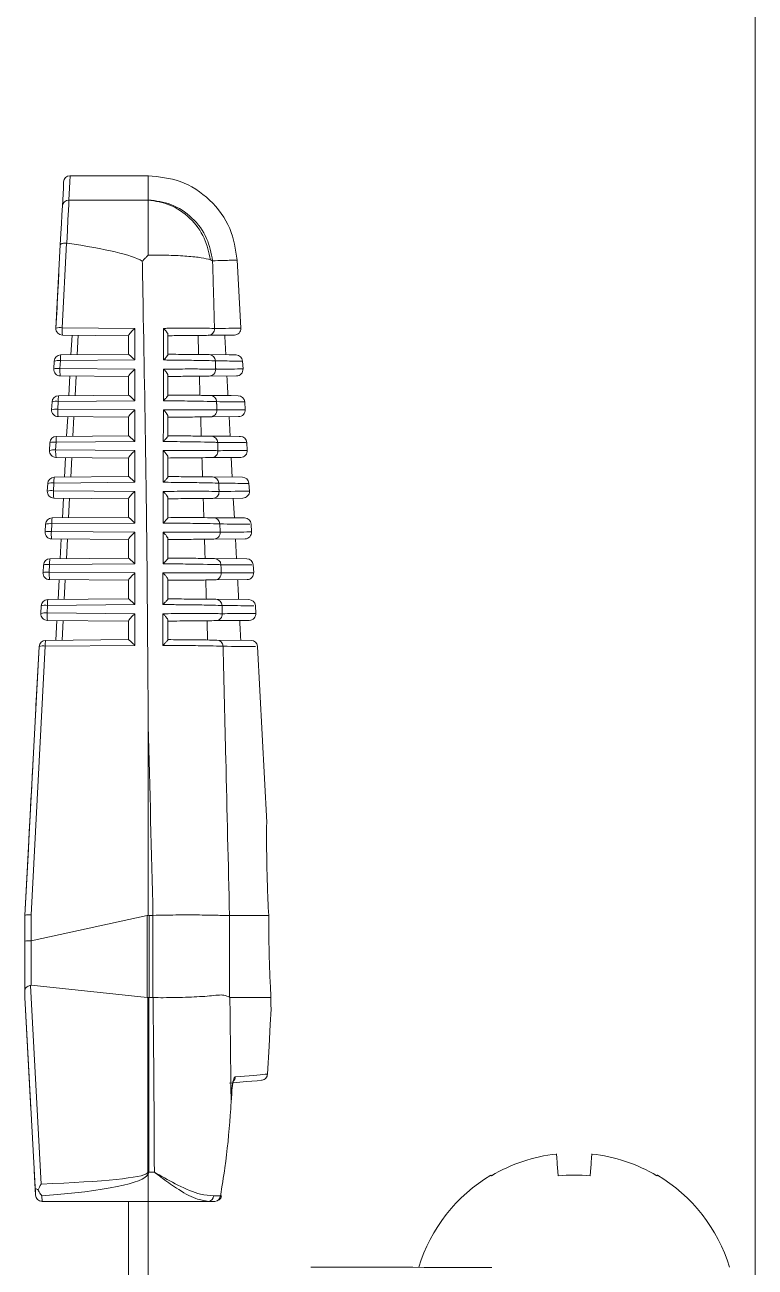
# Model space of a CAD drawing. Extents: x 2 to 136, y 1 to 99.
# Drawn here: x 102.42 to 103.529, y 48.715 to 50.604 of the extents above; entities that cross this region are included whole.
import ezdxf

# ---------------------------------------------------------------- set-up
doc = ezdxf.new("R2010")
doc.units = 0
doc.header["$MEASUREMENT"] = 0
doc.linetypes.add('SLD-Solid', pattern=[0])
doc.layers.add('OBJECT', color=7, linetype='CONTINUOUS')

msp = doc.modelspace()

# ---------------------------------------------------------------- linework, layer by layer
at = {"layer": 'OBJECT', "linetype": 'SLD-Solid', "lineweight": 15}
for p, q in [((103.5294, 44.4974), (103.5294, 53.47)), ((102.6076, 50.375), (102.4886, 50.375)), ((102.6072, 50.3379), (102.4867, 50.3379)), ((102.4736, 50.27), (102.4669, 50.143)), ((102.4764, 50.1437), (102.4832, 50.2724)), ((102.7479, 50.143), (102.7425, 50.247)), ((102.4669, 50.143), (102.4686, 50.1746)), ((102.4764, 50.1437), (102.5867, 50.1428)), ((102.5772, 50.1316), (102.4768, 50.1325)), ((102.4898, 50.1026), (102.4914, 50.1324)), ((102.5008, 50.1323), (102.4992, 50.1027)), ((102.5772, 50.1034), (102.5772, 50.1318)), ((102.5867, 50.1428), (102.5867, 50.0947)), ((102.4636, 50.0811), (102.4643, 50.093)), ((102.4737, 50.0937), (102.4731, 50.0817)), ((102.5867, 50.0947), (102.4737, 50.0937)), ((102.4742, 50.1025), (102.5773, 50.1034)), ((102.7512, 50.0811), (102.7506, 50.093)), ((102.4731, 50.0817), (102.5867, 50.0808)), ((102.5772, 50.0696), (102.4735, 50.0705)), ((102.4865, 50.0406), (102.4881, 50.0704)), ((102.4975, 50.0703), (102.496, 50.0407)), ((102.5772, 50.0414), (102.5772, 50.0698)), ((102.5867, 50.0808), (102.5867, 50.0327)), ((102.7, 50.0702), (102.7413, 50.0705)), ((102.4704, 50.0317), (102.4698, 50.0198)), ((102.5867, 50.0327), (102.4704, 50.0317)), ((102.4709, 50.0404), (102.5773, 50.0414)), ((102.4604, 50.0191), (102.461, 50.031)), ((102.4698, 50.0198), (102.5867, 50.0188)), ((102.5867, 50.0188), (102.5867, 49.9707)), ((102.7544, 50.0191), (102.7538, 50.031)), ((102.5772, 50.0076), (102.4703, 50.0086)), ((102.4832, 49.9786), (102.4848, 50.0084)), ((102.4942, 50.0083), (102.4927, 49.9786)), ((102.5772, 49.9794), (102.5772, 50.0078)), ((102.7017, 50.0082), (102.7445, 50.0086)), ((102.7316, 49.9784), (102.73, 50.0086)), ((102.4676, 49.9784), (102.5773, 49.9794)), ((102.4571, 49.9571), (102.4577, 49.9689)), ((102.4672, 49.9696), (102.4665, 49.9578)), ((102.4665, 49.9578), (102.5867, 49.9568)), ((102.5867, 49.9707), (102.4672, 49.9696)), ((102.5867, 49.9568), (102.5867, 49.9087)), ((102.7577, 49.9572), (102.7571, 49.969)), ((102.5772, 49.9456), (102.467, 49.9466)), ((102.48, 49.9165), (102.4816, 49.9465)), ((102.491, 49.9464), (102.4894, 49.9166)), ((102.5772, 49.9174), (102.5772, 49.9458)), ((102.7478, 49.9466), (102.7034, 49.9462)), ((102.7348, 49.9163), (102.7332, 49.9466)), ((102.4538, 49.8951), (102.4544, 49.9069)), ((102.4639, 49.9076), (102.4633, 49.8958)), ((102.5867, 49.9087), (102.4639, 49.9076)), ((102.4643, 49.9164), (102.5773, 49.9174)), ((102.7047, 49.9168), (102.7504, 49.9164)), ((102.7609, 49.8952), (102.7603, 49.907)), ((102.4633, 49.8958), (102.5867, 49.8948)), ((102.5772, 49.8836), (102.4637, 49.8846)), ((102.4767, 49.8545), (102.4783, 49.8845)), ((102.4877, 49.8844), (102.4861, 49.8546)), ((102.5772, 49.8554), (102.5772, 49.8838)), ((102.5867, 49.8948), (102.5867, 49.8467)), ((102.751, 49.8846), (102.7051, 49.8842)), ((102.7381, 49.8543), (102.7365, 49.8847)), ((102.4505, 49.8332), (102.4512, 49.8449)), ((102.4606, 49.8456), (102.46, 49.8339)), ((102.5867, 49.8467), (102.4606, 49.8456)), ((102.4611, 49.8544), (102.5773, 49.8554)), ((102.7064, 49.8548), (102.7537, 49.8544)), ((102.7642, 49.8333), (102.7636, 49.845)), ((102.46, 49.8339), (102.5867, 49.8328)), ((102.5867, 49.8328), (102.5867, 49.7847)), ((102.5772, 49.8216), (102.4604, 49.8226)), ((102.4734, 49.7925), (102.475, 49.8225)), ((102.4844, 49.8224), (102.4829, 49.7925)), ((102.5772, 49.7934), (102.5772, 49.8218)), ((102.7543, 49.8226), (102.7067, 49.8222)), ((102.7413, 49.7923), (102.7397, 49.8227)), ((102.4578, 49.7923), (102.5773, 49.7934)), ((102.708, 49.7928), (102.7569, 49.7923)), ((102.4473, 49.7712), (102.4479, 49.7829)), ((102.4573, 49.7835), (102.4567, 49.7719)), ((102.4567, 49.7719), (102.5867, 49.7708)), ((102.5867, 49.7847), (102.4573, 49.7835)), ((102.5867, 49.7708), (102.5867, 49.7227)), ((102.7674, 49.7713), (102.7668, 49.783)), ((102.5772, 49.7596), (102.4572, 49.7607)), ((102.4701, 49.7304), (102.4717, 49.7605)), ((102.4812, 49.7605), (102.4796, 49.7305)), ((102.5772, 49.7314), (102.5772, 49.7598)), ((102.7575, 49.7607), (102.7084, 49.7602)), ((102.4545, 49.7303), (102.5773, 49.7314)), ((102.7096, 49.7307), (102.7602, 49.7303)), ((102.444, 49.7092), (102.4446, 49.7208)), ((102.4541, 49.7215), (102.4535, 49.7099)), ((102.5867, 49.7227), (102.4541, 49.7215)), ((102.7707, 49.7093), (102.7701, 49.721)), ((102.4535, 49.7099), (102.5867, 49.7088)), ((102.5772, 49.6976), (102.4539, 49.6987)), ((102.4669, 49.6684), (102.4685, 49.6986)), ((102.4779, 49.6985), (102.4763, 49.6685)), ((102.5772, 49.6694), (102.5772, 49.6978)), ((102.5867, 49.7088), (102.5867, 49.6607)), ((102.7608, 49.6987), (102.71, 49.6983)), ((102.4413, 49.6588), (102.4197, 49.25)), ((102.4292, 49.251), (102.4508, 49.6595)), ((102.4375, 49.5856), (102.4413, 49.6588)), ((102.5867, 49.6607), (102.4508, 49.6595)), ((102.4512, 49.6683), (102.5773, 49.6694)), ((102.7112, 49.6687), (102.7634, 49.6683)), ((102.7873, 49.3914), (102.7733, 49.659)), ((102.6072, 49.5386), (102.6072, 49.2501)), ((102.4197, 49.25), (102.4251, 49.3511)), ((102.4197, 49.25), (102.4197, 49.2108)), ((102.4197, 49.25), (102.4197, 49.25)), ((102.4292, 49.2114), (102.4292, 49.251)), ((102.4295, 49.2115), (102.6057, 49.2497)), ((102.6057, 49.2497), (102.6057, 49.1252)), ((102.6088, 49.25), (102.614, 49.25)), ((102.6088, 49.125), (102.6088, 49.25)), ((102.614, 49.25), (102.6144, 49.25)), ((102.614, 49.25), (102.614, 49.125)), ((102.7306, 49.25), (102.7902, 49.25)), ((102.7306, 49.1255), (102.7306, 49.25)), ((102.4197, 49.2108), (102.4197, 49.1333)), ((102.4292, 49.2114), (102.4295, 49.2115)), ((102.4295, 49.1438), (102.4295, 49.2115)), ((102.4445, 48.8414), (102.4281, 49.1436)), ((102.6057, 49.1252), (102.4295, 49.1438)), ((102.4197, 49.1333), (102.4197, 49.125)), ((102.4197, 49.125), (102.4354, 48.8367)), ((102.429, 48.9547), (102.4197, 49.125)), ((102.6065, 49.1251), (102.6057, 49.1252)), ((102.6065, 48.8595), (102.6065, 49.1251)), ((102.6088, 49.125), (102.608, 49.125)), ((102.608, 49.125), (102.608, 48.8595)), ((102.614, 49.125), (102.6088, 49.125)), ((102.6145, 49.125), (102.614, 49.125)), ((102.7313, 49.125), (102.7936, 49.125)), ((102.6072, 48.8564), (102.6072, 48.815)), ((102.6165, 48.8595), (102.608, 48.8595)), ((103.1279, 48.8551), (103.1286, 48.8541)), ((102.446, 48.8151), (102.4457, 48.8234)), ((102.455, 48.815), (102.6072, 48.815)), ((102.5772, 48.6335), (102.5772, 48.815)), ((102.6072, 48.815), (102.699, 48.815)), ((102.6072, 48.6335), (102.6072, 48.815))]:
    msp.add_line(p, q, dxfattribs=at)
at = {"layer": 'OBJECT', "linetype": 'SLD-Solid', "lineweight": 15, "flags": 128}
for points in [[(102.4886, 50.375), (102.4881, 50.3657), (102.4867, 50.3379)], [(102.4767, 50.3286), (102.4782, 50.3563), (102.4786, 50.3655)], [(102.4835, 50.2724), (102.4844, 50.2916), (102.4852, 50.3082), (102.4859, 50.3218), (102.4864, 50.3318), (102.4867, 50.3379)], [(102.4767, 50.3286), (102.4764, 50.3232), (102.4759, 50.3142), (102.4753, 50.3021), (102.4745, 50.2872), (102.4736, 50.27)], [(102.4701, 50.2038), (102.4713, 50.2268), (102.4715, 50.2297)], [(102.738, 50.1325), (102.738, 50.1325), (102.7281, 50.1324), (102.6982, 50.1322)], [(102.6996, 50.1028), (102.7304, 50.1026), (102.7407, 50.1025)], [(102.7014, 50.0408), (102.7333, 50.0405), (102.7439, 50.0404)], [(102.7031, 49.9788), (102.7313, 49.9786), (102.7454, 49.9784), (102.7472, 49.9784)], [(102.4353, 49.5455), (102.4354, 49.5462), (102.4355, 49.5484), (102.4357, 49.552), (102.4359, 49.5569), (102.4363, 49.5629), (102.4366, 49.5698), (102.437, 49.5774), (102.4375, 49.5856)], [(102.4251, 49.3511), (102.4265, 49.3773), (102.4278, 49.4024), (102.429, 49.4256), (102.4301, 49.4459), (102.431, 49.4625), (102.4316, 49.4748), (102.432, 49.4824), (102.4322, 49.485)], [(102.7938, 49.1072), (102.7925, 49.0839), (102.7907, 49.051), (102.7884, 49.0086)], [(102.7306, 48.9949), (102.7563, 48.9972), (102.7725, 48.9986), (102.7793, 48.9992)], [(102.7334, 48.9658), (102.734, 48.9785), (102.7343, 48.9839)], [(102.7341, 48.9839), (102.7343, 48.9839), (102.7343, 48.9839)], [(102.7331, 48.9658), (102.7334, 48.9658), (102.7334, 48.9658)], [(103.23, 48.8541), (103.2296, 48.8605), (103.2291, 48.8663), (103.2287, 48.8714), (103.2284, 48.8759), (103.2281, 48.8797), (103.2279, 48.8828), (103.2277, 48.8853), (103.2276, 48.8871)], [(103.2811, 48.8871), (103.281, 48.8853), (103.2808, 48.8828), (103.2806, 48.8797), (103.2803, 48.8759), (103.28, 48.8714), (103.2796, 48.8663), (103.2792, 48.8605), (103.2787, 48.8541)], [(102.436, 48.8245), (102.4345, 48.8523), (102.434, 48.8615)], [(103.3801, 48.8541), (103.3804, 48.8545), (103.3807, 48.8548), (103.3808, 48.855), (103.3809, 48.8551)], [(102.4354, 48.8367), (102.4357, 48.8305), (102.4359, 48.8263), (102.436, 48.8245)], [(102.4459, 48.8151), (102.446, 48.8151), (102.446, 48.8151)]]:
    msp.add_lwpolyline(points, dxfattribs=at)
at = {"layer": 'OBJECT', "linetype": 'SLD-Solid', "lineweight": 15}
for centre, radius, start, end in [((102.4886, 50.365), 0.01, 93.5738, 176.9774), ((102.4866, 50.328), 0.00991, 89.4445, 176.5304), ((102.4731, 50.1236), 0.0204, 80.7206, 107.617), ((102.4769, 50.1425), 0.01, 176.9774, 269.5), ((102.5308, 50.1402), 0.0545, 176.3176, 188.1348), ((102.698, 50.1421), 0.00992, 271.0607, 3.4958), ((102.738, 50.1425), 0.01, 270.5, 3.0138), ((102.4742, 50.0925), 0.01, 90.5, 176.9774), ((102.4704, 50.0736), 0.0204, 80.7211, 107.6171), ((102.5147, 50.0961), 0.041, 171.0023, 183.3132), ((102.6995, 50.0929), 0.00989, 2.412, 88.9985), ((102.7406, 50.0925), 0.01, 3.243, 89.5), ((102.4698, 50.0616), 0.0204, 80.7219, 107.6158), ((102.4736, 50.0805), 0.01, 176.9774, 269.5), ((102.5275, 50.0782), 0.0545, 176.3175, 188.1349), ((102.6998, 50.0801), 0.00992, 271.0803, 3.514), ((102.7412, 50.0805), 0.01, 270.5, 3.3196), ((102.471, 50.0304), 0.01, 90.5, 176.9774), ((102.4672, 50.0115), 0.0204, 80.7203, 107.6175), ((102.5114, 50.034), 0.041, 171.0005, 183.3131), ((102.7012, 50.0309), 0.00989, 2.3914, 88.98), ((102.7438, 50.0304), 0.01, 3.6197, 89.5), ((102.4703, 50.0186), 0.01, 176.9774, 269.5), ((102.4665, 49.9996), 0.0204, 80.7215, 107.6164), ((102.5242, 50.0163), 0.0545, 176.3175, 188.1349), ((102.7015, 50.0181), 0.00991, 271.1017, 3.5324), ((102.7445, 50.0186), 0.01, 270.5, 3.6958), ((102.4677, 49.9684), 0.01, 90.5, 176.9774), ((102.5081, 49.972), 0.041, 170.999, 183.3164), ((102.7029, 49.9689), 0.00989, 2.371, 88.9615), ((102.7471, 49.9684), 0.01, 3.9957, 89.5), ((102.4633, 49.9377), 0.0204, 80.7212, 107.6164), ((102.4671, 49.9566), 0.01, 176.9774, 269.5), ((102.4639, 49.9495), 0.0204, 80.7217, 107.616), ((102.521, 49.9543), 0.0545, 176.3175, 188.1349), ((102.7032, 49.9561), 0.00991, 271.1229, 3.5509), ((102.7477, 49.9566), 0.01, 270.5, 4.0714), ((102.4644, 49.9064), 0.01, 90.5, 176.9774), ((102.4606, 49.8875), 0.0204, 80.721, 107.6167), ((102.5048, 49.91), 0.041, 171.0005, 183.313), ((102.7046, 49.9069), 0.00988, 2.3487, 88.9431), ((102.7503, 49.9064), 0.01, 4.3711, 89.5), ((102.46, 49.8757), 0.0204, 80.7211, 107.6166), ((102.4638, 49.8946), 0.01, 176.9774, 269.5), ((102.5177, 49.8923), 0.0545, 176.3175, 188.1349), ((102.7049, 49.8941), 0.00991, 271.1442, 3.5702), ((102.7509, 49.8946), 0.01, 270.5, 4.4464), ((102.4611, 49.8444), 0.01, 90.5, 176.9774), ((102.4573, 49.8254), 0.0204, 80.7213, 107.6163), ((102.5015, 49.8479), 0.041, 170.999, 183.3164), ((102.7062, 49.8449), 0.00988, 2.3277, 88.9233), ((102.7536, 49.8444), 0.01, 4.7459, 89.5), ((102.4567, 49.8137), 0.0204, 80.7214, 107.6165), ((102.4605, 49.8326), 0.01, 176.9774, 269.5), ((102.5144, 49.8304), 0.0545, 176.3202, 188.1337), ((102.7065, 49.8321), 0.00991, 271.1661, 3.5889), ((102.7542, 49.8326), 0.01, 270.5, 4.8207), ((102.4579, 49.7823), 0.01, 90.5, 176.9774), ((102.4983, 49.7859), 0.041, 171.0022, 183.3132), ((102.7078, 49.7829), 0.00988, 2.3058, 88.9035), ((102.7568, 49.7823), 0.01, 5.1202, 89.5), ((102.4572, 49.7707), 0.01, 176.9774, 269.5), ((102.4534, 49.7518), 0.0204, 80.7214, 107.6164), ((102.4541, 49.7634), 0.0204, 80.7211, 107.6167), ((102.5112, 49.7684), 0.0545, 176.3202, 188.1337), ((102.7082, 49.7701), 0.0099, 271.188, 3.6078), ((102.7574, 49.7707), 0.01, 270.5, 5.1945), ((102.4546, 49.7203), 0.01, 90.5, 176.9774), ((102.495, 49.7239), 0.041, 171.0006, 183.313), ((102.7095, 49.7209), 0.00987, 2.2835, 88.8842), ((102.7601, 49.7203), 0.01, 5.4939, 89.5), ((102.4502, 49.6898), 0.0204, 80.7214, 107.6164), ((102.4508, 49.7014), 0.0204, 80.7214, 107.6164), ((102.454, 49.7087), 0.01, 176.9774, 269.5), ((102.5079, 49.7064), 0.0545, 176.3202, 188.1337), ((102.7098, 49.7082), 0.0099, 271.2102, 3.6279), ((102.7607, 49.7087), 0.01, 270.5, 5.5678), ((102.4513, 49.6583), 0.01, 90.5, 176.9774), ((102.4475, 49.6394), 0.0204, 80.7211, 107.6167), ((102.4917, 49.6619), 0.041, 170.999, 183.3164), ((102.711, 49.6589), 0.00987, 2.2599, 88.8652), ((102.7633, 49.6583), 0.01, 5.8671, 89.5), ((102.7932, 48.9815), 0.0589, 163.3851, 177.6932), ((102.7294, 49.0048), 0.0101, 318.8477, 357.3899), ((103.2543, 48.6416), 0.2469, 96.217, 120.6029), ((103.2544, 48.6416), 0.2469, 59.397, 83.783), ((102.6972, 48.9511), 0.1305, 225.4916, 226.455), ((102.608, 48.9753), 0.1159, 269.2184, 269.9988), ((103.2544, 48.6434), 0.2466, 120.8571, 163.1157), ((103.2544, 48.5458), 0.3092, 85.4885, 94.5115), ((103.2544, 48.6434), 0.2466, 16.8843, 59.1429), ((102.446, 48.8251), 0.01, 183.1059, 269.191), ((102.446, 48.8251), 0.00999, 183.1446, 270.05), ((102.6979, 48.8235), 0.00857, 277.2305, 358.6399), ((102.7079, 48.824), 0.00906, 274.3619, 357.1853), ((102.7086, 48.825), 0.01, 270, 350.7454), ((102.7192, 48.8345), 0.0111, 258.5186, 266.3385), ((102.8544, -1.945), 50.66, 89.68898, 90)]:
    msp.add_arc(centre, radius, start, end, dxfattribs=at)
for centre, major_axis, ratio, start_param, end_param in [((100.3175, 50.2199), (2.2897, 0.0147), 0.052015, 0.088802, 0.329915), ((102.5872, 50.1415), (0.00996, 0.00988), 0.087934, 1.536206, 3.054643), ((102.5872, 50.0935), (0.00999, -0.00991), 0.035372, 1.658206, 3.106542), ((102.5872, 50.0795), (0.00996, 0.00988), 0.087934, 1.536206, 3.054643), ((102.5872, 50.0315), (0.00999, -0.00991), 0.035372, 1.658206, 3.106542), ((102.5872, 50.0175), (0.00996, 0.00988), 0.087934, 1.536206, 3.054643), ((102.5872, 49.9695), (0.00999, -0.00991), 0.035372, 1.658206, 3.106542), ((102.5872, 49.9555), (0.00996, 0.00988), 0.087934, 1.536206, 3.054643), ((102.5872, 49.9075), (0.00999, -0.00991), 0.035372, 1.658206, 3.106542), ((102.5872, 49.8935), (0.00996, 0.00988), 0.087934, 1.536206, 3.054643), ((102.5872, 49.8455), (0.00999, -0.00991), 0.035372, 1.658206, 3.106542), ((102.5872, 49.8315), (0.00996, 0.00988), 0.087934, 1.536206, 3.054643), ((102.5872, 49.7835), (0.00999, -0.00991), 0.035372, 1.658206, 3.106542), ((102.5872, 49.7695), (0.00996, 0.00988), 0.087934, 1.536206, 3.054643), ((102.5872, 49.7215), (0.00999, -0.00991), 0.035372, 1.658206, 3.106542), ((102.5872, 49.7075), (0.00996, 0.00988), 0.087934, 1.536206, 3.054643), ((102.5872, 49.6595), (0.00999, -0.00991), 0.035372, 1.658206, 3.106542), ((100.5447, 45.2317), (0, 19.0675), 0.111038, 4.924724, 4.940236), ((102.4297, 49.2497), (0.01, -0.00026), 0.120424, 1.626333, 3.138416), ((102.6088, 50.228), (0.0064, 0.9787), 0.122438, 3.168969, 3.182058), ((102.6088, 50.2273), (0, 0.9773), 0.122785, 3.128502, 3.141593), ((102.4297, 49.2108), (0.01, 0), 0.061163, 1.623156, 3.141593), ((102.4297, 49.1064), (-0.0006, 0.0374), 0.267094, 6.250695, 6.391296), ((100.5447, 48.7672), (0, 7.8848), 0.262774, 4.724089, 4.75778), ((102.0369, 48.8672), (0.5695, -0.0078), 0.050872, 5.510552, 6.231217), ((102.0385, 48.875), (0.5695, -0.0157), 0.101686, 5.511659, 6.233323), ((102.0369, 48.8672), (0.5695, -0.0078), 0.050872, 6.231217, 6.283881), ((102.0385, 48.875), (0.5695, -0.0157), 0.101686, 6.233323, 6.285987)]:
    msp.add_ellipse(centre, major_axis=major_axis, ratio=ratio, start_param=start_param, end_param=end_param, dxfattribs=at)
for points, knots in [([(102.6072, 50.375), (102.6238, 50.3732), (102.658, 50.3696), (102.7027, 50.3401), (102.7344, 50.2971), (102.7399, 50.263), (102.7425, 50.2466)], [0, 0, 0, 0, 0.240773, 0.5, 0.759227, 1, 1, 1, 1]), ([(102.6072, 50.375), (102.6072, 50.3735), (102.6072, 50.3704), (102.6072, 50.3491), (102.6072, 50.3384)], [0, 0, 0, 0, 0.5, 1, 1, 1, 1]), ([(102.6072, 50.3384), (102.619, 50.3368), (102.6433, 50.3335), (102.6751, 50.3121), (102.6982, 50.2814), (102.7028, 50.2573), (102.705, 50.2456)], [0, 0, 0, 0, 0.24117, 0.5, 0.75883, 1, 1, 1, 1]), ([(102.6072, 50.3379), (102.6184, 50.3362), (102.6414, 50.3326), (102.6718, 50.3115), (102.6942, 50.2817), (102.6992, 50.2583), (102.7017, 50.247)], [0, 0, 0, 0, 0.241561, 0.5, 0.758439, 1, 1, 1, 1]), ([(102.6072, 50.3379), (102.6072, 50.3351), (102.6072, 50.3294), (102.6072, 50.3102), (102.6072, 50.2851), (102.6072, 50.2645), (102.6072, 50.2542)], [0, 0, 0, 0, 0.25, 0.5, 0.75, 1, 1, 1, 1]), ([(102.4832, 50.2724), (102.482, 50.2724), (102.4798, 50.2724), (102.4769, 50.272), (102.4748, 50.2714), (102.4738, 50.2707), (102.4736, 50.2702), (102.4736, 50.27), (102.4736, 50.27)], [0, 0, 0, 0, 0.219278, 0.438506, 0.659243, 0.882986, 0.985831, 1, 1, 1, 1]), ([(102.5982, 50.2451), (102.5983, 50.2394), (102.5988, 50.211), (102.601, 50.0916), (102.605, 49.8618), (102.6064, 49.6547), (102.6072, 49.5386)], [0, 0, 0, 0, 0.024148, 0.120739, 0.507103, 1, 1, 1, 1]), ([(102.6072, 50.2542), (102.6179, 50.2542), (102.6393, 50.2542), (102.6669, 50.2527), (102.6893, 50.2504), (102.6975, 50.2481), (102.7017, 50.247)], [0, 0, 0, 0, 0.25, 0.5, 0.75, 1, 1, 1, 1]), ([(102.705, 50.2456), (102.7159, 50.2459), (102.7377, 50.2465), (102.7409, 50.2466), (102.7425, 50.2466)], [0, 0, 0, 0, 0.496376, 1, 1, 1, 1]), ([(102.4686, 50.1746), (102.4688, 50.1784), (102.4692, 50.1861), (102.4697, 50.1953), (102.47, 50.2015), (102.4701, 50.2031), (102.4701, 50.2038)], [0, 0, 0, 0, 0.261879, 0.524406, 0.776419, 1, 1, 1, 1]), ([(102.6305, 50.0947), (102.6305, 50.1013), (102.6305, 50.1173), (102.6306, 50.1334), (102.6306, 50.1428)], [0, 0, 0, 0, 0.412317, 1, 1, 1, 1]), ([(102.6306, 50.1428), (102.6328, 50.1428), (102.6413, 50.1429), (102.6612, 50.143), (102.6864, 50.143), (102.7023, 50.1429), (102.7067, 50.1427), (102.7079, 50.1427)], [0, 0, 0, 0, 0.057677, 0.219413, 0.543377, 0.867764, 1, 1, 1, 1]), ([(102.6306, 50.1428), (102.6306, 50.1428), (102.631, 50.1424), (102.6326, 50.1407), (102.6349, 50.138), (102.6369, 50.1348), (102.6371, 50.1335), (102.6372, 50.1328)], [0, 0, 0, 0, 0.008656, 0.099994, 0.471209, 0.763081, 1, 1, 1, 1]), ([(102.6982, 50.1322), (102.6947, 50.1321), (102.6875, 50.1321), (102.6646, 50.1319), (102.6455, 50.1317), (102.6372, 50.1316)], [0, 0, 0, 0, 0.361189, 0.722456, 1, 1, 1, 1]), ([(102.7079, 50.1427), (102.7092, 50.1427), (102.7154, 50.1427), (102.7386, 50.1429), (102.7438, 50.143), (102.7479, 50.143)], [0, 0, 0, 0, 0.047591, 0.237986, 1, 1, 1, 1]), ([(102.6372, 50.1031), (102.6371, 50.1027), (102.6369, 50.1019), (102.6348, 50.0993), (102.6325, 50.0967), (102.6308, 50.0951), (102.6305, 50.0947), (102.6305, 50.0947)], [0, 0, 0, 0, 0.229447, 0.521601, 0.905448, 0.991712, 1, 1, 1, 1]), ([(102.7093, 50.0934), (102.7077, 50.0934), (102.7028, 50.0937), (102.6851, 50.094), (102.6598, 50.0944), (102.6404, 50.0946), (102.6327, 50.0947), (102.6305, 50.0947)], [0, 0, 0, 0, 0.16013, 0.483001, 0.805363, 0.942123, 1, 1, 1, 1]), ([(102.6372, 50.1034), (102.6479, 50.1033), (102.6693, 50.1031), (102.6906, 50.1029), (102.6968, 50.1029), (102.6996, 50.1028)], [0, 0, 0, 0, 0.352894, 0.705727, 1, 1, 1, 1]), ([(102.7503, 50.093), (102.7487, 50.093), (102.7455, 50.093), (102.7215, 50.0932), (102.7093, 50.0934)], [0, 0, 0, 0, 0.493112, 1, 1, 1, 1]), ([(102.6303, 50.0327), (102.6303, 50.0393), (102.6303, 50.0553), (102.6304, 50.0714), (102.6304, 50.0808)], [0, 0, 0, 0, 0.412356, 1, 1, 1, 1]), ([(102.6304, 50.0808), (102.6327, 50.0808), (102.6413, 50.0809), (102.6614, 50.081), (102.6869, 50.081), (102.7036, 50.0809), (102.7083, 50.0807), (102.7097, 50.0807)], [0, 0, 0, 0, 0.057936, 0.217495, 0.537029, 0.856977, 1, 1, 1, 1]), ([(102.6304, 50.0808), (102.6304, 50.0808), (102.6309, 50.0803), (102.6326, 50.0786), (102.6349, 50.0758), (102.6369, 50.0727), (102.6371, 50.0714), (102.6372, 50.0708)], [0, 0, 0, 0, 0.008544, 0.122922, 0.485789, 0.769314, 1, 1, 1, 1]), ([(102.7, 50.0702), (102.6964, 50.0701), (102.6891, 50.0701), (102.6658, 50.0699), (102.6461, 50.0697), (102.6372, 50.0696)], [0, 0, 0, 0, 0.355595, 0.711267, 1, 1, 1, 1]), ([(102.7097, 50.0807), (102.711, 50.0807), (102.7173, 50.0808), (102.7399, 50.081), (102.7561, 50.0811), (102.7509, 50.0811), (102.7508, 50.0811)], [0, 0, 0, 0, 0.046685, 0.233452, 0.982381, 1, 1, 1, 1]), ([(102.6372, 50.0411), (102.6371, 50.0408), (102.6369, 50.04), (102.6349, 50.0375), (102.6325, 50.0349), (102.6307, 50.0332), (102.6303, 50.0327), (102.6303, 50.0327)], [0, 0, 0, 0, 0.223274, 0.50628, 0.880296, 0.991803, 1, 1, 1, 1]), ([(102.7111, 50.0313), (102.7094, 50.0314), (102.7045, 50.0316), (102.6867, 50.032), (102.6608, 50.0324), (102.6408, 50.0326), (102.6326, 50.0327), (102.6303, 50.0327)], [0, 0, 0, 0, 0.158035, 0.476676, 0.794816, 0.94186, 1, 1, 1, 1]), ([(102.6372, 50.0414), (102.648, 50.0413), (102.6696, 50.0411), (102.6918, 50.0409), (102.6983, 50.0408), (102.7014, 50.0408)], [0, 0, 0, 0, 0.347531, 0.695003, 1, 1, 1, 1]), ([(102.7531, 50.031), (102.7517, 50.031), (102.7488, 50.031), (102.7239, 50.0312), (102.7111, 50.0313)], [0, 0, 0, 0, 0.483866, 1, 1, 1, 1]), ([(102.6301, 49.9707), (102.6301, 49.9773), (102.6302, 49.9933), (102.6302, 50.0094), (102.6303, 50.0188)], [0, 0, 0, 0, 0.412394, 1, 1, 1, 1]), ([(102.6303, 50.0188), (102.6326, 50.0188), (102.6413, 50.0189), (102.6616, 50.019), (102.6875, 50.019), (102.7049, 50.0189), (102.7098, 50.0188), (102.7114, 50.0187)], [0, 0, 0, 0, 0.058199, 0.215687, 0.531014, 0.846742, 1, 1, 1, 1]), ([(102.6303, 50.0188), (102.6303, 50.0188), (102.6308, 50.0182), (102.6326, 50.0164), (102.635, 50.0136), (102.6369, 50.0105), (102.6371, 50.0093), (102.6372, 50.0087)], [0, 0, 0, 0, 0.008444, 0.145048, 0.499694, 0.775231, 1, 1, 1, 1]), ([(102.7114, 50.0187), (102.7127, 50.0187), (102.7192, 50.0188), (102.7423, 50.019), (102.7592, 50.0191), (102.7539, 50.0191), (102.7537, 50.0191)], [0, 0, 0, 0, 0.045813, 0.229093, 0.964033, 1, 1, 1, 1]), ([(102.7017, 50.0082), (102.6981, 50.0082), (102.6907, 50.0081), (102.667, 50.0079), (102.6466, 50.0077), (102.6372, 50.0076)], [0, 0, 0, 0, 0.350316, 0.700707, 1, 1, 1, 1]), ([(102.6372, 49.9792), (102.6371, 49.9788), (102.6369, 49.9781), (102.6349, 49.9757), (102.6325, 49.9731), (102.6307, 49.9713), (102.6302, 49.9707), (102.6301, 49.9707)], [0, 0, 0, 0, 0.217447, 0.49176, 0.856153, 0.991885, 1, 1, 1, 1]), ([(102.6372, 49.9794), (102.6481, 49.9793), (102.6699, 49.9791), (102.693, 49.9789), (102.6998, 49.9788), (102.7031, 49.9788)], [0, 0, 0, 0, 0.342466, 0.684875, 1, 1, 1, 1]), ([(102.63, 49.9087), (102.63, 49.9153), (102.63, 49.9313), (102.6301, 49.9474), (102.6301, 49.9568)], [0, 0, 0, 0, 0.41243, 1, 1, 1, 1]), ([(102.7128, 49.9693), (102.7111, 49.9694), (102.7061, 49.9696), (102.6882, 49.97), (102.6619, 49.9704), (102.6413, 49.9706), (102.6325, 49.9707), (102.6301, 49.9707)], [0, 0, 0, 0, 0.156042, 0.470658, 0.784781, 0.941595, 1, 1, 1, 1]), ([(102.6301, 49.9568), (102.6325, 49.9568), (102.6412, 49.9569), (102.6618, 49.957), (102.688, 49.957), (102.7062, 49.9569), (102.7113, 49.9568), (102.7131, 49.9567)], [0, 0, 0, 0, 0.058464, 0.213983, 0.525307, 0.837021, 1, 1, 1, 1]), ([(102.6301, 49.9568), (102.6301, 49.9568), (102.6307, 49.9561), (102.6326, 49.9542), (102.635, 49.9514), (102.6369, 49.9484), (102.6371, 49.9472), (102.6372, 49.9466)], [0, 0, 0, 0, 0.008339, 0.166407, 0.512971, 0.780847, 1, 1, 1, 1]), ([(102.756, 49.9689), (102.7547, 49.969), (102.7521, 49.969), (102.7263, 49.9692), (102.7128, 49.9693)], [0, 0, 0, 0, 0.474956, 1, 1, 1, 1]), ([(102.7131, 49.9567), (102.7144, 49.9567), (102.721, 49.9568), (102.7446, 49.957), (102.7622, 49.9572), (102.7569, 49.9571), (102.7565, 49.9571)], [0, 0, 0, 0, 0.044973, 0.224892, 0.94635, 1, 1, 1, 1]), ([(102.7034, 49.9462), (102.6997, 49.9462), (102.6923, 49.9461), (102.6681, 49.9459), (102.6471, 49.9457), (102.6372, 49.9456)], [0, 0, 0, 0, 0.345325, 0.690726, 1, 1, 1, 1]), ([(102.6372, 49.9172), (102.6371, 49.9169), (102.6369, 49.9162), (102.635, 49.9138), (102.6325, 49.9112), (102.6306, 49.9093), (102.63, 49.9087), (102.63, 49.9087)], [0, 0, 0, 0, 0.211945, 0.477988, 0.832968, 0.991965, 1, 1, 1, 1]), ([(102.7144, 49.9073), (102.7128, 49.9074), (102.7077, 49.9076), (102.6896, 49.908), (102.6629, 49.9084), (102.6417, 49.9086), (102.6324, 49.9087), (102.63, 49.9087)], [0, 0, 0, 0, 0.154143, 0.464926, 0.775223, 0.941325, 1, 1, 1, 1]), ([(102.6372, 49.9174), (102.6482, 49.9173), (102.6702, 49.9171), (102.6941, 49.9169), (102.7013, 49.9168), (102.7047, 49.9168)], [0, 0, 0, 0, 0.337674, 0.675297, 1, 1, 1, 1]), ([(102.7589, 49.9069), (102.7578, 49.9069), (102.7554, 49.907), (102.7287, 49.9072), (102.7144, 49.9073)], [0, 0, 0, 0, 0.466363, 1, 1, 1, 1]), ([(102.6298, 49.8467), (102.6298, 49.8533), (102.6299, 49.8693), (102.6299, 49.8854), (102.6299, 49.8948)], [0, 0, 0, 0, 0.412464, 1, 1, 1, 1]), ([(102.6299, 49.8948), (102.6324, 49.8948), (102.6412, 49.8949), (102.6619, 49.895), (102.6885, 49.895), (102.7074, 49.8949), (102.7128, 49.8948), (102.7148, 49.8947)], [0, 0, 0, 0, 0.058732, 0.212375, 0.519887, 0.827778, 1, 1, 1, 1]), ([(102.6299, 49.8948), (102.63, 49.8948), (102.6307, 49.8941), (102.6326, 49.8921), (102.635, 49.8892), (102.6369, 49.8863), (102.6371, 49.8851), (102.6372, 49.8846)], [0, 0, 0, 0, 0.008246, 0.187016, 0.525649, 0.786186, 1, 1, 1, 1]), ([(102.7051, 49.8842), (102.7013, 49.8842), (102.6939, 49.8841), (102.6692, 49.8839), (102.6477, 49.8837), (102.6372, 49.8836)], [0, 0, 0, 0, 0.340602, 0.681276, 1, 1, 1, 1]), ([(102.7148, 49.8947), (102.7161, 49.8948), (102.7228, 49.8948), (102.7469, 49.895), (102.7653, 49.8952), (102.7599, 49.8951), (102.7594, 49.8951)], [0, 0, 0, 0, 0.044163, 0.220841, 0.929295, 1, 1, 1, 1]), ([(102.6372, 49.8552), (102.6371, 49.8549), (102.6369, 49.8543), (102.635, 49.852), (102.6325, 49.8494), (102.6306, 49.8474), (102.6298, 49.8467), (102.6298, 49.8467)], [0, 0, 0, 0, 0.206748, 0.464931, 0.81072, 0.992038, 1, 1, 1, 1]), ([(102.7161, 49.8453), (102.7144, 49.8454), (102.7092, 49.8456), (102.6911, 49.846), (102.6639, 49.8464), (102.6422, 49.8466), (102.6323, 49.8467), (102.6298, 49.8467)], [0, 0, 0, 0, 0.152333, 0.45946, 0.766109, 0.941053, 1, 1, 1, 1]), ([(102.6372, 49.8554), (102.6483, 49.8553), (102.6704, 49.8551), (102.6952, 49.8549), (102.7027, 49.8548), (102.7064, 49.8548)], [0, 0, 0, 0, 0.333137, 0.666224, 1, 1, 1, 1]), ([(102.7617, 49.8449), (102.7608, 49.8449), (102.7587, 49.8449), (102.7311, 49.8452), (102.7161, 49.8453)], [0, 0, 0, 0, 0.458072, 1, 1, 1, 1]), ([(102.6297, 49.7847), (102.6297, 49.7913), (102.6297, 49.8073), (102.6297, 49.8234), (102.6298, 49.8328)], [0, 0, 0, 0, 0.412497, 1, 1, 1, 1]), ([(102.6298, 49.8328), (102.6323, 49.8328), (102.6412, 49.8329), (102.6621, 49.833), (102.689, 49.8331), (102.7086, 49.833), (102.7143, 49.8328), (102.7164, 49.8328)], [0, 0, 0, 0, 0.059002, 0.210856, 0.514734, 0.81898, 1, 1, 1, 1]), ([(102.6298, 49.8328), (102.6298, 49.8328), (102.6306, 49.832), (102.6326, 49.8299), (102.6351, 49.827), (102.6369, 49.8241), (102.6371, 49.823), (102.6372, 49.8225)], [0, 0, 0, 0, 0.008152, 0.20691, 0.537752, 0.791262, 1, 1, 1, 1]), ([(102.7164, 49.8328), (102.7178, 49.8328), (102.7246, 49.8328), (102.7491, 49.833), (102.7683, 49.8332), (102.7629, 49.8332), (102.7623, 49.8332)], [0, 0, 0, 0, 0.043381, 0.216931, 0.912837, 1, 1, 1, 1]), ([(102.7067, 49.8222), (102.703, 49.8222), (102.6954, 49.8221), (102.6703, 49.8219), (102.6482, 49.8217), (102.6372, 49.8216)], [0, 0, 0, 0, 0.336123, 0.672318, 1, 1, 1, 1]), ([(102.6372, 49.7932), (102.6371, 49.793), (102.6369, 49.7924), (102.6351, 49.7902), (102.6325, 49.7875), (102.6305, 49.7855), (102.6297, 49.7847), (102.6297, 49.7847)], [0, 0, 0, 0, 0.201834, 0.452547, 0.789382, 0.992119, 1, 1, 1, 1]), ([(102.6372, 49.7934), (102.6484, 49.7933), (102.6707, 49.7931), (102.6963, 49.7929), (102.7041, 49.7928), (102.708, 49.7928)], [0, 0, 0, 0, 0.328833, 0.657619, 1, 1, 1, 1]), ([(102.6295, 49.7227), (102.6295, 49.7293), (102.6296, 49.7453), (102.6296, 49.7614), (102.6296, 49.7708)], [0, 0, 0, 0, 0.412528, 1, 1, 1, 1]), ([(102.6296, 49.7708), (102.6322, 49.7708), (102.6412, 49.7709), (102.6622, 49.771), (102.6894, 49.7711), (102.7098, 49.771), (102.7158, 49.7708), (102.718, 49.7708)], [0, 0, 0, 0, 0.059276, 0.209421, 0.509831, 0.810598, 1, 1, 1, 1]), ([(102.6296, 49.7708), (102.6297, 49.7708), (102.6307, 49.7697), (102.633, 49.7674), (102.6354, 49.7644), (102.6369, 49.7619), (102.6371, 49.7609), (102.6372, 49.7604)], [0, 0, 0, 0, 0.008056, 0.282721, 0.593802, 0.796122, 1, 1, 1, 1]), ([(102.7177, 49.7833), (102.716, 49.7834), (102.7108, 49.7836), (102.6925, 49.784), (102.6649, 49.7844), (102.6426, 49.7846), (102.6322, 49.7847), (102.6297, 49.7847)], [0, 0, 0, 0, 0.150605, 0.454244, 0.757411, 0.940779, 1, 1, 1, 1]), ([(102.7646, 49.7829), (102.7638, 49.7829), (102.7621, 49.7829), (102.7334, 49.7831), (102.7177, 49.7833)], [0, 0, 0, 0, 0.450066, 1, 1, 1, 1]), ([(102.718, 49.7708), (102.7194, 49.7708), (102.7263, 49.7708), (102.7514, 49.7711), (102.7713, 49.7712), (102.7658, 49.7712), (102.7651, 49.7712)], [0, 0, 0, 0, 0.042626, 0.213155, 0.896943, 1, 1, 1, 1]), ([(102.7084, 49.7602), (102.7045, 49.7602), (102.6969, 49.7601), (102.6714, 49.7599), (102.6487, 49.7597), (102.6372, 49.7596)], [0, 0, 0, 0, 0.331872, 0.663815, 1, 1, 1, 1]), ([(102.6372, 49.7313), (102.6371, 49.731), (102.6369, 49.7305), (102.6351, 49.7283), (102.6325, 49.7257), (102.6304, 49.7236), (102.6295, 49.7227), (102.6295, 49.7227)], [0, 0, 0, 0, 0.197188, 0.440794, 0.768917, 0.992189, 1, 1, 1, 1]), ([(102.6372, 49.7314), (102.6485, 49.7313), (102.6709, 49.7311), (102.6974, 49.7308), (102.7054, 49.7308), (102.7096, 49.7307)], [0, 0, 0, 0, 0.324748, 0.649448, 1, 1, 1, 1]), ([(102.7193, 49.7213), (102.7176, 49.7213), (102.7123, 49.7216), (102.694, 49.722), (102.6659, 49.7224), (102.643, 49.7226), (102.6321, 49.7227), (102.6295, 49.7227)], [0, 0, 0, 0, 0.148954, 0.44926, 0.7491, 0.940502, 1, 1, 1, 1]), ([(102.7675, 49.7208), (102.7668, 49.7209), (102.7654, 49.7209), (102.7358, 49.7211), (102.7193, 49.7213)], [0, 0, 0, 0, 0.442331, 1, 1, 1, 1]), ([(102.6294, 49.6607), (102.6294, 49.6673), (102.6294, 49.6833), (102.6294, 49.6994), (102.6295, 49.7088)], [0, 0, 0, 0, 0.412557, 1, 1, 1, 1]), ([(102.6295, 49.7088), (102.6321, 49.7088), (102.6412, 49.7089), (102.6624, 49.709), (102.6898, 49.7091), (102.711, 49.709), (102.7172, 49.7088), (102.7196, 49.7088)], [0, 0, 0, 0, 0.059553, 0.208066, 0.505163, 0.802607, 1, 1, 1, 1]), ([(102.6295, 49.7088), (102.6295, 49.7088), (102.6307, 49.7076), (102.633, 49.7053), (102.6354, 49.7022), (102.6369, 49.6998), (102.6371, 49.6988), (102.6372, 49.6984)], [0, 0, 0, 0, 0.00798, 0.299101, 0.602916, 0.800704, 1, 1, 1, 1]), ([(102.71, 49.6983), (102.7061, 49.6982), (102.6984, 49.6982), (102.6725, 49.6979), (102.6492, 49.6977), (102.6372, 49.6976)], [0, 0, 0, 0, 0.327832, 0.655735, 1, 1, 1, 1]), ([(102.7196, 49.7088), (102.721, 49.7088), (102.728, 49.7089), (102.7536, 49.7091), (102.7743, 49.7093), (102.7688, 49.7092), (102.768, 49.7092)], [0, 0, 0, 0, 0.041896, 0.209507, 0.881586, 1, 1, 1, 1]), ([(102.6372, 49.6693), (102.6371, 49.6691), (102.6369, 49.6685), (102.6352, 49.6665), (102.6326, 49.6638), (102.6304, 49.6617), (102.6294, 49.6607), (102.6294, 49.6607)], [0, 0, 0, 0, 0.192792, 0.429644, 0.749304, 0.992256, 1, 1, 1, 1]), ([(102.7209, 49.6593), (102.7191, 49.6593), (102.7138, 49.6596), (102.6953, 49.66), (102.6669, 49.6604), (102.6434, 49.6606), (102.632, 49.6607), (102.6294, 49.6607)], [0, 0, 0, 0, 0.147376, 0.444496, 0.741155, 0.940222, 1, 1, 1, 1]), ([(102.6372, 49.6694), (102.6486, 49.6693), (102.6712, 49.6691), (102.6984, 49.6688), (102.7068, 49.6688), (102.7112, 49.6687)], [0, 0, 0, 0, 0.320862, 0.641681, 1, 1, 1, 1]), ([(102.7703, 49.6588), (102.7698, 49.6588), (102.7687, 49.6588), (102.7382, 49.6591), (102.7209, 49.6593)], [0, 0, 0, 0, 0.434853, 1, 1, 1, 1]), ([(102.7306, 49.25), (102.7288, 49.3293), (102.7257, 49.4657), (102.7223, 49.6022), (102.7209, 49.6593)], [0, 0, 0, 0, 0.581449, 1, 1, 1, 1]), ([(102.7902, 49.25), (102.7894, 49.266), (102.788, 49.2979), (102.7871, 49.3407), (102.787, 49.3729), (102.7872, 49.3914), (102.7872, 49.3914), (102.7872, 49.3914)], [0, 0, 0, 0, 0.213189, 0.426374, 0.63981, 0.854211, 1, 1, 1, 1]), ([(102.6144, 49.25), (102.6279, 49.2503), (102.6548, 49.2508), (102.6905, 49.2507), (102.7179, 49.2499), (102.7264, 49.25), (102.7306, 49.25)], [0, 0, 0, 0, 0.253584, 0.507165, 0.760848, 1, 1, 1, 1]), ([(102.7937, 49.1252), (102.7932, 49.1343), (102.7922, 49.1526), (102.7907, 49.1947), (102.7902, 49.2289), (102.7902, 49.2475), (102.7902, 49.25)], [0, 0, 0, 0, 0.315107, 0.632944, 0.949791, 1, 1, 1, 1]), ([(102.4197, 49.1333), (102.4198, 49.1348), (102.4198, 49.1374), (102.421, 49.1399), (102.4231, 49.1415), (102.4256, 49.1426), (102.4274, 49.1433), (102.4281, 49.1436)], [0, 0, 0, 0, 0.281503, 0.477148, 0.672462, 0.878461, 1, 1, 1, 1]), ([(102.6145, 49.125), (102.6197, 49.1249), (102.6383, 49.1247), (102.6693, 49.1256), (102.7014, 49.1271), (102.7219, 49.1302), (102.7281, 49.1268), (102.7306, 49.1255)], [0, 0, 0, 0, 0.097508, 0.351331, 0.599304, 0.843154, 1, 1, 1, 1]), ([(102.7936, 49.125), (102.7936, 49.125), (102.7937, 49.125), (102.7937, 49.125), (102.7937, 49.1251), (102.7937, 49.1252), (102.7937, 49.1252)], [0, 0, 0, 0, 0.344886, 0.69197, 0.859659, 1, 1, 1, 1]), ([(102.7938, 49.1072), (102.7937, 49.1099), (102.7937, 49.1134), (102.7937, 49.123), (102.7936, 49.125)], [0, 0, 0, 0, 0.79181, 1, 1, 1, 1]), ([(102.7395, 49.0044), (102.739, 49.0041), (102.738, 49.0036), (102.7365, 48.9999), (102.7352, 48.9945), (102.7344, 48.9888), (102.7342, 48.9852), (102.7341, 48.9839)], [0, 0, 0, 0, 0.219063, 0.43802, 0.659217, 0.879998, 1, 1, 1, 1]), ([(102.7884, 49.0086), (102.7883, 49.0086), (102.7877, 49.0086), (102.7822, 49.0081), (102.7586, 49.006), (102.7395, 49.0044)], [0, 0, 0, 0, 0.045653, 0.228294, 1, 1, 1, 1]), ([(102.7884, 49.0086), (102.7883, 49.0075), (102.7879, 49.0053), (102.786, 49.0024), (102.7834, 49.0003), (102.781, 48.9994), (102.7797, 48.9993), (102.7793, 48.9992)], [0, 0, 0, 0, 0.235914, 0.471834, 0.707753, 0.925409, 1, 1, 1, 1]), ([(102.7331, 48.9658), (102.7327, 48.9591), (102.7306, 48.9259), (102.7259, 48.8783), (102.7193, 48.8378), (102.717, 48.8236)], [0, 0, 0, 0, 0.139683, 0.698663, 1, 1, 1, 1]), ([(102.4398, 48.8326), (102.4413, 48.8354), (102.4428, 48.8383), (102.4444, 48.8414), (102.4445, 48.8414)], [0, 0, 0, 0, 0.980028, 1, 1, 1, 1]), ([(102.7064, 48.8233), (102.7, 48.8239), (102.6837, 48.8254), (102.6536, 48.8386), (102.6296, 48.8517), (102.6177, 48.8588), (102.6166, 48.8594), (102.6165, 48.8595)], [0, 0, 0, 0, 0.244744, 0.626729, 0.967928, 0.996144, 1, 1, 1, 1]), ([(102.6165, 48.8595), (102.6166, 48.8594), (102.6176, 48.8586), (102.621, 48.856), (102.6321, 48.8475), (102.6525, 48.8332), (102.6779, 48.8183), (102.6926, 48.816), (102.699, 48.815)], [0, 0, 0, 0, 0.003659, 0.034965, 0.112488, 0.381452, 0.732442, 1, 1, 1, 1]), ([(102.4354, 48.8367), (102.4354, 48.8367), (102.4354, 48.8364), (102.4356, 48.8354), (102.4367, 48.834), (102.4384, 48.8331), (102.4395, 48.8327), (102.4398, 48.8326)], [0, 0, 0, 0, 0.017184, 0.202292, 0.556604, 0.898384, 1, 1, 1, 1]), ([(102.4457, 48.8234), (102.4456, 48.8234), (102.4442, 48.825), (102.4421, 48.8279), (102.4403, 48.8315), (102.4398, 48.8326)], [0, 0, 0, 0, 0.021184, 0.717124, 1, 1, 1, 1])]:
    msp.add_open_spline(points, degree=3, knots=knots, dxfattribs=at)
for points in [[(102.6072, 50.3384), (102.6072, 50.3379)], [(102.4832, 50.2724), (102.4835, 50.2724)], [(102.6072, 50.2542), (102.5982, 50.2451)], [(102.7017, 50.247), (102.705, 50.2456)], [(102.7079, 50.1427), (102.705, 50.2456)], [(102.6372, 50.1328), (102.6372, 50.1031)], [(102.6838, 50.103), (102.6829, 50.132)], [(102.7235, 50.1324), (102.7251, 50.1026)], [(102.7097, 50.0807), (102.7093, 50.0934)], [(102.6372, 50.0708), (102.6372, 50.0411)], [(102.6858, 50.0409), (102.6849, 50.07)], [(102.7267, 50.0704), (102.7283, 50.0406)], [(102.7114, 50.0187), (102.7111, 50.0313)], [(102.6372, 50.0087), (102.6372, 49.9792)], [(102.6878, 49.9789), (102.6869, 50.0081)], [(102.7131, 49.9567), (102.7128, 49.9693)], [(102.6372, 49.9466), (102.6372, 49.9172)], [(102.6897, 49.9169), (102.6888, 49.9461)], [(102.7148, 49.8947), (102.7144, 49.9073)], [(102.6372, 49.8846), (102.6372, 49.8552)], [(102.6917, 49.8549), (102.6908, 49.8841)], [(102.7164, 49.8328), (102.7161, 49.8453)], [(102.6372, 49.8225), (102.6372, 49.7932)], [(102.6936, 49.7929), (102.6927, 49.8221)], [(102.718, 49.7708), (102.7177, 49.7833)], [(102.6372, 49.7604), (102.6372, 49.7313)], [(102.6955, 49.7309), (102.6946, 49.7601)], [(102.743, 49.7605), (102.7446, 49.7304)], [(102.7196, 49.7088), (102.7193, 49.7213)], [(102.6372, 49.6984), (102.6372, 49.6693)], [(102.6974, 49.6688), (102.6965, 49.6981)], [(102.7462, 49.6986), (102.7478, 49.6684)], [(102.7306, 49.25), (102.7306, 49.25)], [(102.6065, 49.1251), (102.608, 49.125)], [(102.7313, 49.125), (102.7306, 49.1255)], [(102.7331, 48.9658), (102.7313, 49.125)], [(102.7938, 49.1072), (102.7938, 49.1072)], [(102.7884, 49.0086), (102.7884, 49.0086)], [(102.7341, 48.9839), (102.7331, 48.9658)], [(102.717, 48.8236), (102.7064, 48.8233)], [(102.455, 48.815), (102.446, 48.8151)], [(102.699, 48.815), (102.7086, 48.815)]]:
    msp.add_open_spline(points, degree=1, dxfattribs=at)

doc.saveas('drawing.dxf')
